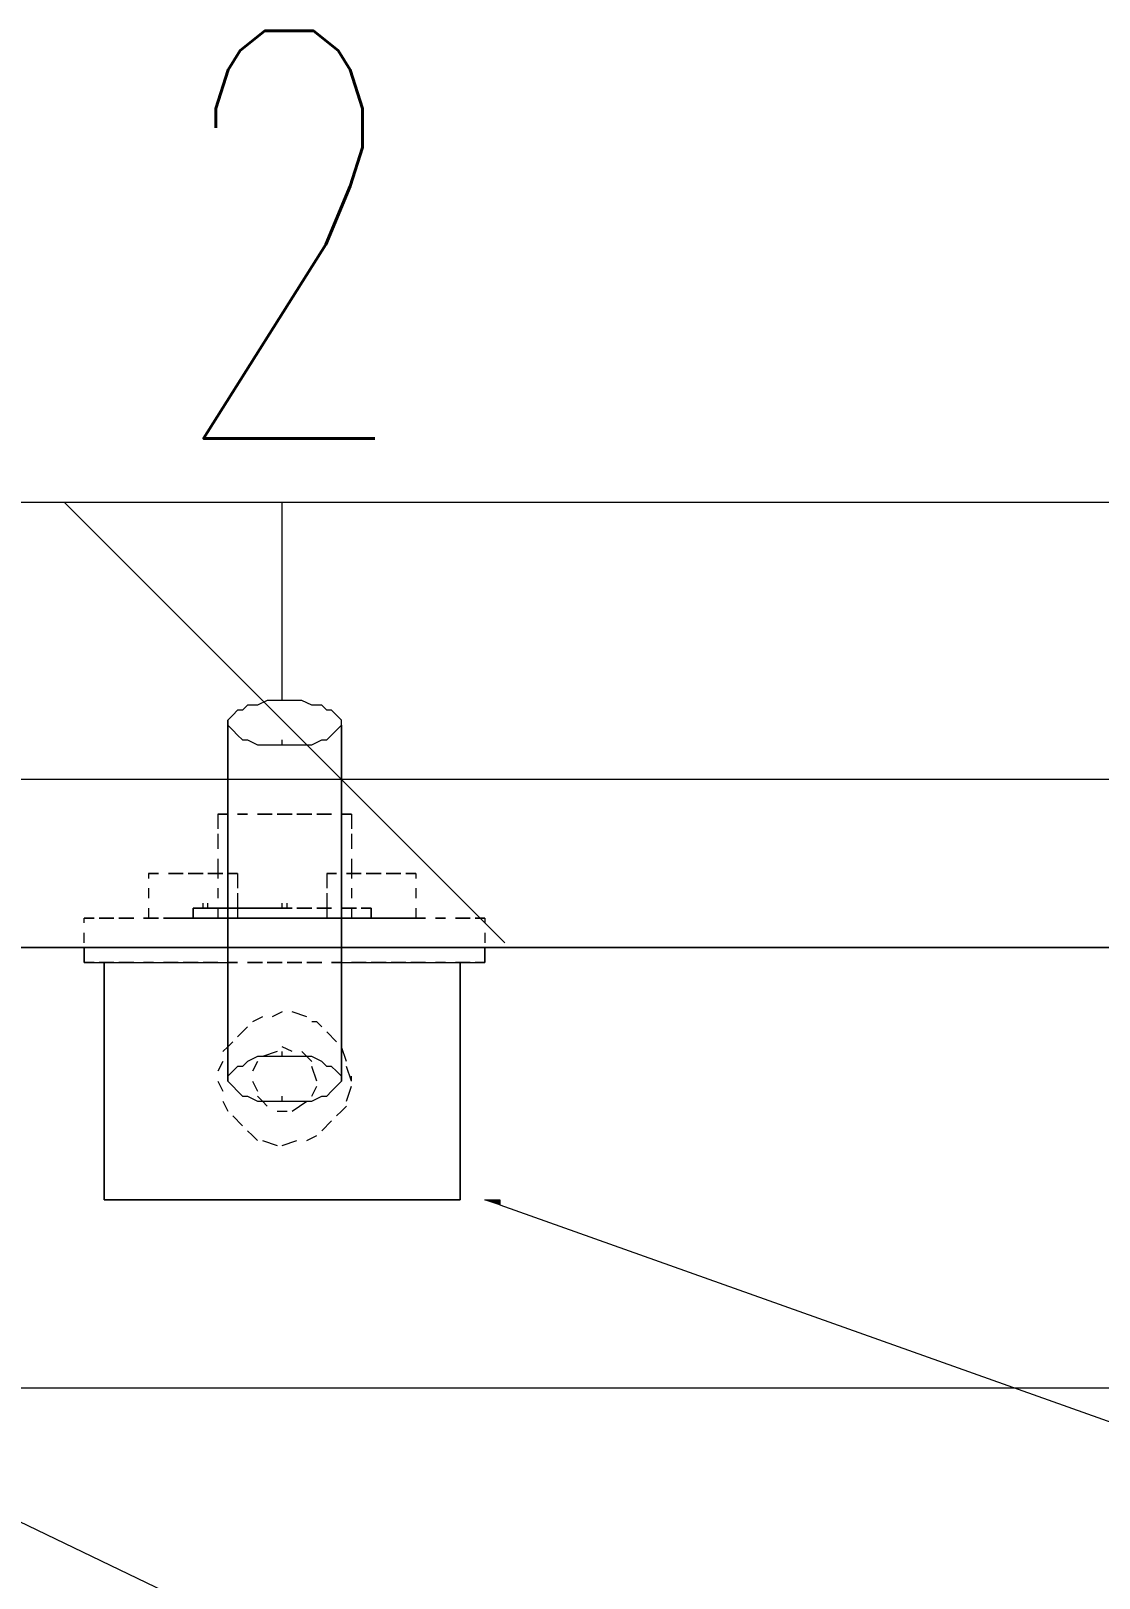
# Model space of a CAD drawing. Header units: inches. Extents: x -1128 to 651, y 96 to 845.
# Drawn here: x 456.3 to 464.45, y 759.79 to 771.6 of the extents above; entities that cross this region are included whole.
import ezdxf
from ezdxf.enums import TextEntityAlignment as Align

# ---------------------------------------------------------------- set-up
doc = ezdxf.new("R2010")
doc.units = ezdxf.units.IN
doc.header["$MEASUREMENT"] = 0
doc.layers.add('Layer 1', color=7, linetype='Continuous')
doc.styles.add('HZTXT', font='txt_qlt.shx', dxfattribs={"width": 0.7, "bigfont": 'hztxt.shx'})

msp = doc.modelspace()

# ---------------------------------------------------------------- hatches: boundary and pattern name
at = {"layer": 'Layer 1'}
msp.add_hatch(color=0, dxfattribs=at).paths.add_polyline_path([(459.88, 762.638), (459.766, 762.676), (459.88, 762.676)])

# ---------------------------------------------------------------- linework, layer by layer
at = {"layer": 'Layer 1', "color": 0, "lineweight": 5}
for points in [[(458.218, 768), (449.759, 768)], [(458.218, 766.49), (458.218, 768), (449.759, 768)], [(459.917, 764.639), (456.557, 768)], [(466.714, 768), (458.218, 768)], [(466.714, 768), (458.218, 768)], [(458.218, 766.49), (458.105, 766.49), (458.029, 766.452), (457.954, 766.452), (457.916, 766.414), (457.878, 766.414), (457.841, 766.377), (457.803, 766.339), (457.803, 766.301)], [(458.218, 766.49), (458.218, 766.527)], [(458.671, 766.301), (458.671, 766.339), (458.634, 766.377), (458.596, 766.414), (458.558, 766.414), (458.52, 766.452), (458.445, 766.452), (458.369, 766.49), (458.218, 766.49)], [(457.803, 766.301), (457.803, 766.339)], [(457.803, 766.301), (457.841, 766.263), (457.878, 766.225), (457.916, 766.188), (457.954, 766.188), (458.029, 766.15), (458.218, 766.15)], [(458.218, 766.15), (458.445, 766.15), (458.52, 766.188), (458.558, 766.188), (458.596, 766.225), (458.634, 766.263), (458.671, 766.301)], [(458.671, 766.301), (458.671, 766.339)], [(458.218, 766.15), (458.218, 766.188)], [(468.112, 765.885), (447.418, 765.885)], [(457.727, 765.621), (457.803, 765.621)], [(457.803, 765.621), (457.727, 765.621)], [(457.727, 765.621), (457.727, 765.508)], [(457.878, 765.621), (457.954, 765.621)], [(457.954, 765.621), (457.878, 765.621)], [(457.878, 765.621), (457.954, 765.621)], [(457.954, 765.621), (457.878, 765.621)], [(458.029, 765.621), (458.143, 765.621)], [(458.143, 765.621), (458.029, 765.621)], [(458.029, 765.621), (458.143, 765.621)], [(458.143, 765.621), (458.029, 765.621)], [(458.18, 765.621), (458.294, 765.621)], [(458.294, 765.621), (458.18, 765.621)], [(458.18, 765.621), (458.294, 765.621)], [(458.294, 765.621), (458.18, 765.621)], [(458.331, 765.621), (458.445, 765.621)], [(458.445, 765.621), (458.331, 765.621)], [(458.331, 765.621), (458.445, 765.621)], [(458.445, 765.621), (458.331, 765.621)], [(458.482, 765.621), (458.596, 765.621)], [(458.596, 765.621), (458.482, 765.621)], [(458.482, 765.621), (458.596, 765.621)], [(458.596, 765.621), (458.482, 765.621)], [(458.747, 765.621), (458.747, 765.508)], [(457.727, 765.47), (457.727, 765.357)], [(458.747, 765.47), (458.747, 765.357)], [(457.727, 765.281), (457.727, 765.13)], [(458.747, 765.281), (458.747, 765.13)], [(457.199, 765.168), (457.274, 765.168)], [(457.274, 765.168), (457.199, 765.168)], [(457.199, 765.168), (457.199, 765.13)], [(457.35, 765.168), (457.463, 765.168)], [(457.463, 765.168), (457.35, 765.168)], [(457.35, 765.168), (457.463, 765.168)], [(457.463, 765.168), (457.35, 765.168)], [(457.501, 765.168), (457.614, 765.168)], [(457.614, 765.168), (457.501, 765.168)], [(457.501, 765.168), (457.614, 765.168)], [(457.614, 765.168), (457.501, 765.168)], [(457.652, 765.168), (457.765, 765.168)], [(457.765, 765.168), (457.652, 765.168)], [(457.652, 765.168), (457.765, 765.168)], [(457.765, 765.168), (457.652, 765.168)], [(457.878, 765.168), (457.878, 765.055)], [(458.558, 765.168), (458.634, 765.168)], [(458.634, 765.168), (458.558, 765.168)], [(458.558, 765.168), (458.558, 765.055)], [(458.709, 765.168), (458.822, 765.168)], [(458.822, 765.168), (458.709, 765.168)], [(458.709, 765.168), (458.822, 765.168)], [(458.822, 765.168), (458.709, 765.168)], [(458.86, 765.168), (458.973, 765.168)], [(458.973, 765.168), (458.86, 765.168)], [(458.86, 765.168), (458.973, 765.168)], [(458.973, 765.168), (458.86, 765.168)], [(459.011, 765.168), (459.124, 765.168)], [(459.124, 765.168), (459.011, 765.168)], [(459.011, 765.168), (459.124, 765.168)], [(459.124, 765.168), (459.011, 765.168)], [(459.238, 765.168), (459.238, 765.13)], [(457.199, 765.055), (457.199, 764.979)], [(457.727, 765.055), (457.727, 764.979)], [(457.878, 765.017), (457.878, 764.828)], [(458.558, 765.017), (458.558, 764.828)], [(458.747, 765.055), (458.747, 764.979)], [(459.238, 765.055), (459.238, 764.979)], [(457.199, 764.904), (457.199, 764.828)], [(457.538, 764.904), (457.652, 764.904)], [(457.538, 764.904), (457.652, 764.904)], [(457.652, 764.904), (457.538, 764.904)], [(457.652, 764.904), (457.538, 764.904)], [(457.652, 764.904), (457.538, 764.904)], [(457.652, 764.904), (457.538, 764.904)], [(457.538, 764.904), (457.652, 764.904)], [(457.538, 764.904), (457.652, 764.904)], [(457.614, 764.904), (457.614, 764.941)], [(457.614, 764.904), (457.765, 764.904)], [(457.765, 764.904), (457.614, 764.904)], [(457.765, 764.904), (457.614, 764.904)], [(457.765, 764.904), (457.614, 764.904)], [(457.652, 764.904), (457.652, 764.941)], [(457.765, 764.904), (457.652, 764.904)], [(457.765, 764.904), (457.652, 764.904)], [(457.652, 764.904), (457.765, 764.904)], [(457.765, 764.904), (457.652, 764.904)], [(457.689, 764.904), (457.803, 764.904)], [(457.689, 764.904), (457.803, 764.904)], [(457.803, 764.904), (457.689, 764.904)], [(457.803, 764.904), (457.689, 764.904)], [(457.803, 764.904), (457.689, 764.904)], [(457.803, 764.904), (457.689, 764.904)], [(457.689, 764.904), (457.803, 764.904)], [(457.689, 764.904), (457.803, 764.904)], [(457.727, 764.904), (457.727, 764.828)], [(457.803, 764.904), (457.916, 764.904)], [(457.916, 764.904), (457.803, 764.904)], [(457.916, 764.904), (457.803, 764.904)], [(457.916, 764.904), (457.803, 764.904)], [(457.916, 764.904), (457.841, 764.904)], [(457.916, 764.904), (457.841, 764.904)], [(457.841, 764.904), (457.916, 764.904)], [(457.916, 764.904), (457.841, 764.904)], [(457.878, 764.904), (457.954, 764.904)], [(457.878, 764.904), (457.954, 764.904)], [(457.954, 764.904), (457.878, 764.904)], [(457.954, 764.904), (457.878, 764.904)], [(457.954, 764.904), (457.878, 764.904)], [(457.954, 764.904), (457.878, 764.904)], [(457.878, 764.904), (457.954, 764.904)], [(457.878, 764.904), (457.954, 764.904)], [(457.954, 764.904), (458.067, 764.904)], [(458.067, 764.904), (457.954, 764.904)], [(458.067, 764.904), (457.954, 764.904)], [(458.067, 764.904), (457.954, 764.904)], [(458.105, 764.904), (457.992, 764.904)], [(458.105, 764.904), (457.992, 764.904)], [(457.992, 764.904), (458.105, 764.904)], [(458.105, 764.904), (457.992, 764.904)], [(458.029, 764.904), (458.143, 764.904)], [(458.029, 764.904), (458.143, 764.904)], [(458.143, 764.904), (458.029, 764.904)], [(458.143, 764.904), (458.029, 764.904)], [(458.143, 764.904), (458.029, 764.904)], [(458.143, 764.904), (458.029, 764.904)], [(458.029, 764.904), (458.143, 764.904)], [(458.029, 764.904), (458.143, 764.904)], [(458.218, 764.904), (458.105, 764.904)], [(458.218, 764.904), (458.105, 764.904)], [(458.256, 764.904), (458.143, 764.904)], [(458.256, 764.904), (458.143, 764.904)], [(458.18, 764.904), (458.294, 764.904)], [(458.18, 764.904), (458.294, 764.904)], [(458.294, 764.904), (458.18, 764.904)], [(458.294, 764.904), (458.18, 764.904)], [(458.294, 764.904), (458.18, 764.904)], [(458.294, 764.904), (458.18, 764.904)], [(458.18, 764.904), (458.294, 764.904)], [(458.18, 764.904), (458.294, 764.904)], [(458.218, 764.904), (458.218, 764.941)], [(458.256, 764.904), (458.256, 764.941)], [(458.331, 764.904), (458.445, 764.904)], [(458.331, 764.904), (458.445, 764.904)], [(458.445, 764.904), (458.331, 764.904)], [(458.445, 764.904), (458.331, 764.904)], [(458.445, 764.904), (458.331, 764.904)], [(458.445, 764.904), (458.331, 764.904)], [(458.331, 764.904), (458.445, 764.904)], [(458.331, 764.904), (458.445, 764.904)], [(458.482, 764.904), (458.596, 764.904)], [(458.482, 764.904), (458.596, 764.904)], [(458.596, 764.904), (458.482, 764.904)], [(458.596, 764.904), (458.482, 764.904)], [(458.596, 764.904), (458.482, 764.904)], [(458.596, 764.904), (458.482, 764.904)], [(458.482, 764.904), (458.596, 764.904)], [(458.482, 764.904), (458.596, 764.904)], [(458.671, 764.904), (458.785, 764.904)], [(458.671, 764.904), (458.785, 764.904)], [(458.785, 764.904), (458.671, 764.904)], [(458.785, 764.904), (458.671, 764.904)], [(458.785, 764.904), (458.671, 764.904)], [(458.785, 764.904), (458.671, 764.904)], [(458.671, 764.904), (458.785, 764.904)], [(458.671, 764.904), (458.785, 764.904)], [(458.747, 764.904), (458.747, 764.828)], [(458.822, 764.904), (458.898, 764.904)], [(458.898, 764.904), (458.822, 764.904)], [(458.898, 764.904), (458.822, 764.904)], [(458.898, 764.904), (458.822, 764.904)], [(458.822, 764.904), (458.898, 764.904)], [(459.238, 764.904), (459.238, 764.828)], [(456.708, 764.791), (456.708, 764.828)], [(456.708, 764.791), (456.708, 764.828)], [(456.783, 764.828), (456.708, 764.828)], [(456.783, 764.828), (456.708, 764.828)], [(456.708, 764.828), (456.783, 764.828)], [(456.708, 764.828), (456.783, 764.828)], [(456.934, 764.828), (456.821, 764.828)], [(456.934, 764.828), (456.821, 764.828)], [(456.821, 764.828), (456.934, 764.828)], [(456.821, 764.828), (456.934, 764.828)], [(457.085, 764.828), (456.972, 764.828)], [(457.085, 764.828), (456.972, 764.828)], [(456.972, 764.828), (457.085, 764.828)], [(456.972, 764.828), (457.085, 764.828)], [(457.236, 764.828), (457.161, 764.828)], [(457.236, 764.828), (457.161, 764.828)], [(457.161, 764.828), (457.236, 764.828)], [(457.161, 764.828), (457.236, 764.828)], [(457.425, 764.828), (457.312, 764.828)], [(457.425, 764.828), (457.312, 764.828)], [(457.312, 764.828), (457.425, 764.828)], [(457.312, 764.828), (457.425, 764.828)], [(457.463, 764.828), (457.35, 764.828)], [(457.35, 764.828), (457.463, 764.828)], [(457.576, 764.828), (457.463, 764.828)], [(457.576, 764.828), (457.463, 764.828)], [(457.463, 764.828), (457.576, 764.828)], [(457.463, 764.828), (457.576, 764.828)], [(457.614, 764.828), (457.501, 764.828)], [(457.501, 764.828), (457.614, 764.828)], [(457.538, 764.828), (457.652, 764.828)], [(457.538, 764.828), (457.652, 764.828)], [(457.652, 764.828), (457.538, 764.828)], [(457.652, 764.828), (457.538, 764.828)], [(457.652, 764.828), (457.538, 764.828)], [(457.652, 764.828), (457.538, 764.828)], [(457.538, 764.828), (457.652, 764.828)], [(457.538, 764.828), (457.652, 764.828)], [(457.727, 764.828), (457.614, 764.828)], [(457.727, 764.828), (457.614, 764.828)], [(457.614, 764.828), (457.727, 764.828)], [(457.614, 764.828), (457.727, 764.828)], [(457.765, 764.828), (457.652, 764.828)], [(457.652, 764.828), (457.765, 764.828)], [(457.689, 764.828), (457.803, 764.828)], [(457.689, 764.828), (457.803, 764.828)], [(457.803, 764.828), (457.689, 764.828)], [(457.803, 764.828), (457.689, 764.828)], [(457.803, 764.828), (457.689, 764.828)], [(457.803, 764.828), (457.689, 764.828)], [(457.689, 764.828), (457.803, 764.828)], [(457.689, 764.828), (457.803, 764.828)], [(457.878, 764.828), (457.803, 764.828)], [(457.878, 764.828), (457.803, 764.828)], [(457.803, 764.828), (457.878, 764.828)], [(457.803, 764.828), (457.878, 764.828)], [(457.878, 764.828), (457.803, 764.828)], [(457.803, 764.828), (457.878, 764.828)], [(457.878, 764.828), (457.954, 764.828)], [(457.878, 764.828), (457.954, 764.828)], [(457.954, 764.828), (457.878, 764.828)], [(457.954, 764.828), (457.878, 764.828)], [(457.954, 764.828), (457.878, 764.828)], [(457.954, 764.828), (457.878, 764.828)], [(457.878, 764.828), (457.954, 764.828)], [(457.878, 764.828), (457.954, 764.828)], [(457.954, 764.828), (457.878, 764.828)], [(457.878, 764.828), (457.954, 764.828)], [(458.067, 764.828), (457.954, 764.828)], [(458.067, 764.828), (457.954, 764.828)], [(457.954, 764.828), (458.067, 764.828)], [(457.954, 764.828), (458.067, 764.828)], [(458.029, 764.828), (458.143, 764.828)], [(458.029, 764.828), (458.143, 764.828)], [(458.143, 764.828), (458.029, 764.828)], [(458.143, 764.828), (458.029, 764.828)], [(458.143, 764.828), (458.029, 764.828)], [(458.143, 764.828), (458.029, 764.828)], [(458.029, 764.828), (458.143, 764.828)], [(458.029, 764.828), (458.143, 764.828)], [(458.143, 764.828), (458.029, 764.828)], [(458.029, 764.828), (458.143, 764.828)], [(458.218, 764.828), (458.105, 764.828)], [(458.218, 764.828), (458.105, 764.828)], [(458.105, 764.828), (458.218, 764.828)], [(458.105, 764.828), (458.218, 764.828)], [(458.18, 764.828), (458.294, 764.828)], [(458.18, 764.828), (458.294, 764.828)], [(458.294, 764.828), (458.18, 764.828)], [(458.294, 764.828), (458.18, 764.828)], [(458.294, 764.828), (458.18, 764.828)], [(458.294, 764.828), (458.18, 764.828)], [(458.18, 764.828), (458.294, 764.828)], [(458.18, 764.828), (458.294, 764.828)], [(458.294, 764.828), (458.18, 764.828)], [(458.18, 764.828), (458.294, 764.828)], [(458.369, 764.828), (458.256, 764.828)], [(458.369, 764.828), (458.256, 764.828)], [(458.256, 764.828), (458.369, 764.828)], [(458.256, 764.828), (458.369, 764.828)], [(458.331, 764.828), (458.445, 764.828)], [(458.331, 764.828), (458.445, 764.828)], [(458.445, 764.828), (458.331, 764.828)], [(458.445, 764.828), (458.331, 764.828)], [(458.445, 764.828), (458.331, 764.828)], [(458.445, 764.828), (458.331, 764.828)], [(458.331, 764.828), (458.445, 764.828)], [(458.331, 764.828), (458.445, 764.828)], [(458.445, 764.828), (458.331, 764.828)], [(458.331, 764.828), (458.445, 764.828)], [(458.52, 764.828), (458.407, 764.828)], [(458.52, 764.828), (458.407, 764.828)], [(458.407, 764.828), (458.52, 764.828)], [(458.407, 764.828), (458.52, 764.828)], [(458.482, 764.828), (458.596, 764.828)], [(458.482, 764.828), (458.596, 764.828)], [(458.596, 764.828), (458.482, 764.828)], [(458.596, 764.828), (458.482, 764.828)], [(458.596, 764.828), (458.482, 764.828)], [(458.596, 764.828), (458.482, 764.828)], [(458.482, 764.828), (458.596, 764.828)], [(458.482, 764.828), (458.596, 764.828)], [(458.596, 764.828), (458.482, 764.828)], [(458.482, 764.828), (458.596, 764.828)], [(458.671, 764.828), (458.596, 764.828)], [(458.671, 764.828), (458.596, 764.828)], [(458.596, 764.828), (458.671, 764.828)], [(458.596, 764.828), (458.671, 764.828)], [(458.671, 764.828), (458.785, 764.828)], [(458.671, 764.828), (458.785, 764.828)], [(458.785, 764.828), (458.671, 764.828)], [(458.785, 764.828), (458.671, 764.828)], [(458.785, 764.828), (458.671, 764.828)], [(458.785, 764.828), (458.671, 764.828)], [(458.671, 764.828), (458.785, 764.828)], [(458.671, 764.828), (458.785, 764.828)], [(458.747, 764.828), (458.671, 764.828)], [(458.671, 764.828), (458.747, 764.828)], [(458.822, 764.828), (458.709, 764.828)], [(458.709, 764.828), (458.822, 764.828)], [(458.86, 764.828), (458.747, 764.828)], [(458.86, 764.828), (458.747, 764.828)], [(458.747, 764.828), (458.86, 764.828)], [(458.747, 764.828), (458.86, 764.828)], [(458.822, 764.828), (458.898, 764.828)], [(458.822, 764.828), (458.898, 764.828)], [(458.898, 764.828), (458.822, 764.828)], [(458.898, 764.828), (458.822, 764.828)], [(458.898, 764.828), (458.822, 764.828)], [(458.898, 764.828), (458.822, 764.828)], [(458.822, 764.828), (458.898, 764.828)], [(458.822, 764.828), (458.898, 764.828)], [(458.973, 764.828), (458.86, 764.828)], [(458.86, 764.828), (458.973, 764.828)], [(459.011, 764.828), (458.898, 764.828)], [(459.011, 764.828), (458.898, 764.828)], [(458.898, 764.828), (459.011, 764.828)], [(458.898, 764.828), (459.011, 764.828)], [(459.124, 764.828), (459.011, 764.828)], [(459.011, 764.828), (459.124, 764.828)], [(459.162, 764.828), (459.049, 764.828)], [(459.162, 764.828), (459.049, 764.828)], [(459.049, 764.828), (459.162, 764.828)], [(459.049, 764.828), (459.162, 764.828)], [(459.238, 764.828), (459.162, 764.828)], [(459.162, 764.828), (459.238, 764.828)], [(459.313, 764.828), (459.2, 764.828)], [(459.313, 764.828), (459.2, 764.828)], [(459.2, 764.828), (459.313, 764.828)], [(459.2, 764.828), (459.313, 764.828)], [(459.464, 764.828), (459.389, 764.828)], [(459.464, 764.828), (459.389, 764.828)], [(459.389, 764.828), (459.464, 764.828)], [(459.389, 764.828), (459.464, 764.828)], [(459.653, 764.828), (459.54, 764.828)], [(459.653, 764.828), (459.54, 764.828)], [(459.54, 764.828), (459.653, 764.828)], [(459.54, 764.828), (459.653, 764.828)], [(459.766, 764.828), (459.691, 764.828)], [(459.766, 764.828), (459.691, 764.828)], [(459.691, 764.828), (459.766, 764.828)], [(459.691, 764.828), (459.766, 764.828)], [(459.766, 764.828), (459.766, 764.791)], [(459.766, 764.828), (459.766, 764.791)], [(458.218, 764.602), (442.66, 764.602)], [(449.759, 764.602), (466.714, 764.602)], [(456.708, 764.639), (456.708, 764.715)], [(456.708, 764.639), (456.708, 764.715)], [(466.714, 764.602), (458.218, 764.602)], [(459.766, 764.715), (459.766, 764.639)], [(459.766, 764.715), (459.766, 764.639)], [(456.708, 764.488), (456.708, 764.564)], [(456.708, 764.488), (456.708, 764.564)], [(456.708, 764.488), (457.878, 764.488)], [(456.708, 764.488), (457.878, 764.488)], [(456.783, 764.488), (456.708, 764.488)], [(456.783, 764.488), (456.708, 764.488)], [(456.934, 764.488), (456.821, 764.488)], [(456.934, 764.488), (456.821, 764.488)], [(456.934, 764.488), (456.859, 764.488)], [(456.934, 764.488), (456.859, 764.488)], [(456.859, 764.488), (456.934, 764.488)], [(456.859, 764.488), (456.934, 764.488)], [(456.859, 764.413), (456.859, 764.488)], [(456.859, 764.413), (456.859, 764.488)], [(457.085, 764.488), (456.972, 764.488)], [(457.085, 764.488), (456.972, 764.488)], [(456.972, 764.488), (457.085, 764.488)], [(456.972, 764.488), (457.085, 764.488)], [(457.085, 764.488), (456.972, 764.488)], [(457.085, 764.488), (456.972, 764.488)], [(457.236, 764.488), (457.161, 764.488)], [(457.236, 764.488), (457.161, 764.488)], [(457.161, 764.488), (457.236, 764.488)], [(457.161, 764.488), (457.236, 764.488)], [(457.236, 764.488), (457.161, 764.488)], [(457.236, 764.488), (457.161, 764.488)], [(457.425, 764.488), (457.312, 764.488)], [(457.425, 764.488), (457.312, 764.488)], [(457.312, 764.488), (457.425, 764.488)], [(457.312, 764.488), (457.425, 764.488)], [(457.425, 764.488), (457.312, 764.488)], [(457.425, 764.488), (457.312, 764.488)], [(457.576, 764.488), (457.463, 764.488)], [(457.576, 764.488), (457.463, 764.488)], [(457.463, 764.488), (457.576, 764.488)], [(457.463, 764.488), (457.576, 764.488)], [(457.576, 764.488), (457.463, 764.488)], [(457.576, 764.488), (457.463, 764.488)], [(457.727, 764.488), (457.614, 764.488)], [(457.727, 764.488), (457.614, 764.488)], [(457.614, 764.488), (457.727, 764.488)], [(457.614, 764.488), (457.727, 764.488)], [(457.727, 764.488), (457.614, 764.488)], [(457.727, 764.488), (457.614, 764.488)], [(457.878, 764.488), (457.803, 764.488)], [(457.878, 764.488), (457.803, 764.488)], [(457.803, 764.488), (457.878, 764.488)], [(457.803, 764.488), (457.878, 764.488)], [(457.878, 764.488), (457.803, 764.488)], [(457.878, 764.488), (457.803, 764.488)], [(458.067, 764.488), (457.954, 764.488)], [(458.067, 764.488), (457.954, 764.488)], [(457.954, 764.488), (458.067, 764.488)], [(457.954, 764.488), (458.067, 764.488)], [(457.954, 764.488), (458.067, 764.488)], [(457.954, 764.488), (458.067, 764.488)], [(458.067, 764.488), (457.954, 764.488)], [(458.067, 764.488), (457.954, 764.488)], [(458.218, 764.488), (458.105, 764.488)], [(458.218, 764.488), (458.105, 764.488)], [(458.105, 764.488), (458.218, 764.488)], [(458.105, 764.488), (458.218, 764.488)], [(458.105, 764.488), (458.218, 764.488)], [(458.105, 764.488), (458.218, 764.488)], [(458.218, 764.488), (458.105, 764.488)], [(458.218, 764.488), (458.105, 764.488)], [(458.369, 764.488), (458.256, 764.488)], [(458.369, 764.488), (458.256, 764.488)], [(458.256, 764.488), (458.369, 764.488)], [(458.256, 764.488), (458.369, 764.488)], [(458.256, 764.488), (458.369, 764.488)], [(458.256, 764.488), (458.369, 764.488)], [(458.369, 764.488), (458.256, 764.488)], [(458.369, 764.488), (458.256, 764.488)], [(458.52, 764.488), (458.407, 764.488)], [(458.52, 764.488), (458.407, 764.488)], [(458.407, 764.488), (458.52, 764.488)], [(458.407, 764.488), (458.52, 764.488)], [(458.407, 764.488), (458.52, 764.488)], [(458.407, 764.488), (458.52, 764.488)], [(458.52, 764.488), (458.407, 764.488)], [(458.52, 764.488), (458.407, 764.488)], [(458.671, 764.488), (458.596, 764.488)], [(458.671, 764.488), (458.596, 764.488)], [(458.596, 764.488), (459.766, 764.488)], [(458.596, 764.488), (459.766, 764.488)], [(458.596, 764.488), (458.671, 764.488)], [(458.596, 764.488), (458.671, 764.488)], [(458.671, 764.488), (458.596, 764.488)], [(458.671, 764.488), (458.596, 764.488)], [(458.86, 764.488), (458.747, 764.488)], [(458.86, 764.488), (458.747, 764.488)], [(458.747, 764.488), (458.86, 764.488)], [(458.747, 764.488), (458.86, 764.488)], [(458.86, 764.488), (458.747, 764.488)], [(458.86, 764.488), (458.747, 764.488)], [(459.011, 764.488), (458.898, 764.488)], [(459.011, 764.488), (458.898, 764.488)], [(458.898, 764.488), (459.011, 764.488)], [(458.898, 764.488), (459.011, 764.488)], [(459.011, 764.488), (458.898, 764.488)], [(459.011, 764.488), (458.898, 764.488)], [(459.162, 764.488), (459.049, 764.488)], [(459.162, 764.488), (459.049, 764.488)], [(459.049, 764.488), (459.162, 764.488)], [(459.049, 764.488), (459.162, 764.488)], [(459.162, 764.488), (459.049, 764.488)], [(459.162, 764.488), (459.049, 764.488)], [(459.313, 764.488), (459.2, 764.488)], [(459.313, 764.488), (459.2, 764.488)], [(459.2, 764.488), (459.313, 764.488)], [(459.2, 764.488), (459.313, 764.488)], [(459.313, 764.488), (459.2, 764.488)], [(459.313, 764.488), (459.2, 764.488)], [(459.464, 764.488), (459.389, 764.488)], [(459.464, 764.488), (459.389, 764.488)], [(459.389, 764.488), (459.464, 764.488)], [(459.389, 764.488), (459.464, 764.488)], [(459.464, 764.488), (459.389, 764.488)], [(459.464, 764.488), (459.389, 764.488)], [(459.578, 764.488), (459.54, 764.488)], [(459.578, 764.488), (459.54, 764.488)], [(459.54, 764.488), (459.578, 764.488)], [(459.54, 764.488), (459.578, 764.488)], [(459.653, 764.488), (459.54, 764.488)], [(459.653, 764.488), (459.54, 764.488)], [(459.578, 764.488), (459.578, 764.413)], [(459.578, 764.488), (459.578, 764.413)], [(459.766, 764.488), (459.691, 764.488)], [(459.766, 764.488), (459.691, 764.488)], [(459.766, 764.564), (459.766, 764.488)], [(459.766, 764.564), (459.766, 764.488)], [(456.859, 764.262), (456.859, 764.375)], [(456.859, 764.262), (456.859, 764.375)], [(459.578, 764.375), (459.578, 764.262)], [(459.578, 764.375), (459.578, 764.262)], [(456.859, 764.111), (456.859, 764.224)], [(456.859, 764.111), (456.859, 764.224)], [(459.578, 764.224), (459.578, 764.111)], [(459.578, 764.224), (459.578, 764.111)], [(456.859, 763.96), (456.859, 764.035)], [(456.859, 763.96), (456.859, 764.035)], [(458.067, 764.073), (457.992, 764.035)], [(458.067, 764.073), (457.992, 764.035)], [(458.067, 764.073), (457.992, 764.035)], [(458.218, 764.111), (458.143, 764.073)], [(458.218, 764.111), (458.143, 764.073)], [(458.218, 764.111), (458.143, 764.073)], [(458.407, 764.073), (458.294, 764.111)], [(458.407, 764.073), (458.294, 764.111)], [(458.407, 764.073), (458.294, 764.111)], [(458.52, 763.997), (458.482, 764.035), (458.445, 764.035)], [(458.52, 763.997), (458.482, 764.035), (458.445, 764.035)], [(458.52, 763.997), (458.482, 764.035), (458.445, 764.035)], [(459.578, 764.035), (459.578, 763.96)], [(459.578, 764.035), (459.578, 763.96)], [(457.954, 763.997), (457.878, 763.922)], [(457.954, 763.997), (457.878, 763.922)], [(457.954, 763.997), (457.878, 763.922)], [(458.634, 763.884), (458.558, 763.96)], [(458.634, 763.884), (458.558, 763.96)], [(458.634, 763.884), (458.558, 763.96)], [(456.859, 763.771), (456.859, 763.884)], [(456.859, 763.771), (456.859, 763.884)], [(457.841, 763.884), (457.803, 763.846), (457.765, 763.809)], [(457.841, 763.884), (457.803, 763.846), (457.765, 763.809)], [(457.841, 763.884), (457.803, 763.846), (457.765, 763.809)], [(458.18, 763.809), (458.067, 763.771)], [(458.18, 763.809), (458.067, 763.771)], [(458.18, 763.809), (458.067, 763.771)], [(458.18, 763.809), (458.067, 763.771)], [(458.294, 763.809), (458.218, 763.846)], [(458.294, 763.809), (458.218, 763.846)], [(458.294, 763.809), (458.218, 763.846)], [(458.294, 763.809), (458.218, 763.846)], [(458.218, 763.771), (458.218, 763.809)], [(458.445, 763.733), (458.407, 763.771), (458.369, 763.809)], [(458.445, 763.733), (458.407, 763.771), (458.369, 763.809)], [(458.445, 763.733), (458.407, 763.771), (458.369, 763.809)], [(458.445, 763.733), (458.407, 763.771), (458.369, 763.809)], [(458.709, 763.733), (458.671, 763.846)], [(458.709, 763.733), (458.671, 763.846)], [(458.709, 763.733), (458.671, 763.846)], [(459.578, 763.884), (459.578, 763.771)], [(459.578, 763.884), (459.578, 763.771)], [(456.859, 763.62), (456.859, 763.733)], [(456.859, 763.62), (456.859, 763.733)], [(457.765, 763.733), (457.727, 763.658)], [(457.765, 763.733), (457.727, 763.658)], [(457.765, 763.733), (457.727, 763.658)], [(457.803, 763.582), (457.841, 763.544), (457.878, 763.507), (457.916, 763.469), (457.954, 763.469), (458.029, 763.431), (458.445, 763.431), (458.52, 763.469), (458.558, 763.469), (458.596, 763.507), (458.634, 763.544), (458.671, 763.582), (458.671, 763.62), (458.634, 763.658), (458.596, 763.695), (458.558, 763.695), (458.52, 763.733), (458.445, 763.771), (458.218, 763.771), (458.143, 763.771), (458.029, 763.771), (457.954, 763.733), (457.916, 763.695), (457.878, 763.695), (457.841, 763.658), (457.803, 763.62), (457.803, 763.582)], [(458.029, 763.733), (457.992, 763.658)], [(458.029, 763.733), (457.992, 763.658)], [(458.029, 763.733), (457.992, 763.658)], [(458.029, 763.733), (457.992, 763.658)], [(458.482, 763.582), (458.445, 763.695)], [(458.482, 763.582), (458.445, 763.695)], [(458.482, 763.582), (458.445, 763.695)], [(458.482, 763.582), (458.445, 763.695)], [(458.747, 763.582), (458.709, 763.695)], [(458.747, 763.582), (458.709, 763.695)], [(458.747, 763.582), (458.709, 763.695)], [(459.578, 763.733), (459.578, 763.62)], [(459.578, 763.733), (459.578, 763.62)], [(456.859, 763.469), (456.859, 763.582)], [(456.859, 763.469), (456.859, 763.582)], [(457.727, 763.582), (457.765, 763.507)], [(457.727, 763.582), (457.765, 763.507)], [(457.727, 763.582), (457.765, 763.507)], [(457.803, 763.582), (457.803, 763.62)], [(457.992, 763.582), (458.029, 763.507)], [(457.992, 763.582), (458.029, 763.507)], [(457.992, 763.582), (458.029, 763.507)], [(457.992, 763.582), (458.029, 763.507)], [(458.445, 763.469), (458.482, 763.544)], [(458.445, 763.469), (458.482, 763.544)], [(458.445, 763.469), (458.482, 763.544)], [(458.445, 763.469), (458.482, 763.544)], [(458.709, 763.431), (458.747, 763.544)], [(458.709, 763.431), (458.747, 763.544)], [(458.709, 763.431), (458.747, 763.544)], [(458.747, 763.582), (458.747, 763.62)], [(459.578, 763.582), (459.578, 763.469)], [(459.578, 763.582), (459.578, 763.469)], [(456.859, 763.318), (456.859, 763.431)], [(456.859, 763.318), (456.859, 763.431)], [(457.765, 763.431), (457.803, 763.355)], [(457.765, 763.431), (457.803, 763.355)], [(457.765, 763.431), (457.803, 763.355)], [(458.029, 763.469), (458.067, 763.431), (458.105, 763.393)], [(458.029, 763.469), (458.067, 763.431), (458.105, 763.393)], [(458.029, 763.469), (458.067, 763.431), (458.105, 763.393)], [(458.029, 763.469), (458.067, 763.431), (458.105, 763.393)], [(458.218, 763.431), (458.218, 763.469)], [(458.294, 763.355), (458.407, 763.431)], [(458.294, 763.355), (458.407, 763.431)], [(458.294, 763.355), (458.407, 763.431)], [(458.294, 763.355), (458.407, 763.431)], [(459.578, 763.431), (459.578, 763.318)], [(459.578, 763.431), (459.578, 763.318)], [(457.841, 763.318), (457.916, 763.242)], [(457.841, 763.318), (457.916, 763.242)], [(457.841, 763.318), (457.916, 763.242)], [(458.18, 763.355), (458.256, 763.355)], [(458.18, 763.355), (458.256, 763.355)], [(458.18, 763.355), (458.256, 763.355)], [(458.18, 763.355), (458.256, 763.355)], [(458.634, 763.318), (458.671, 763.355), (458.709, 763.393)], [(458.634, 763.318), (458.671, 763.355), (458.709, 763.393)], [(458.634, 763.318), (458.671, 763.355), (458.709, 763.393)], [(456.859, 763.129), (456.859, 763.242)], [(456.859, 763.129), (456.859, 763.242)], [(457.954, 763.205), (457.992, 763.167), (458.029, 763.129)], [(457.954, 763.205), (457.992, 763.167), (458.029, 763.129)], [(457.954, 763.205), (457.992, 763.167), (458.029, 763.129)], [(458.52, 763.205), (458.596, 763.28)], [(458.52, 763.205), (458.596, 763.28)], [(458.52, 763.205), (458.596, 763.28)], [(459.578, 763.242), (459.578, 763.129)], [(459.578, 763.242), (459.578, 763.129)], [(456.859, 762.978), (456.859, 763.091)], [(456.859, 762.978), (456.859, 763.091)], [(458.067, 763.129), (458.18, 763.091)], [(458.067, 763.129), (458.18, 763.091)], [(458.067, 763.129), (458.18, 763.091)], [(458.218, 763.091), (458.331, 763.129)], [(458.218, 763.091), (458.331, 763.129)], [(458.218, 763.091), (458.331, 763.129)], [(458.407, 763.129), (458.482, 763.167)], [(458.407, 763.129), (458.482, 763.167)], [(458.407, 763.129), (458.482, 763.167)], [(459.578, 763.091), (459.578, 762.978)], [(459.578, 763.091), (459.578, 762.978)], [(456.859, 762.827), (456.859, 762.94)], [(456.859, 762.827), (456.859, 762.94)], [(459.578, 762.94), (459.578, 762.827)], [(459.578, 762.94), (459.578, 762.827)], [(456.859, 762.676), (456.859, 762.789)], [(456.859, 762.676), (456.859, 762.789)], [(459.578, 762.789), (459.578, 762.676)], [(459.578, 762.789), (459.578, 762.676)], [(451.194, 762.638), (497.83, 740.17), (513.539, 740.17)], [(456.934, 762.676), (456.859, 762.676)], [(456.934, 762.676), (456.859, 762.676)], [(457.085, 762.676), (456.972, 762.676)], [(457.085, 762.676), (456.972, 762.676)], [(457.236, 762.676), (457.161, 762.676)], [(457.236, 762.676), (457.161, 762.676)], [(457.425, 762.676), (457.312, 762.676)], [(457.425, 762.676), (457.312, 762.676)], [(457.576, 762.676), (457.463, 762.676)], [(457.576, 762.676), (457.463, 762.676)], [(457.727, 762.676), (457.614, 762.676)], [(457.727, 762.676), (457.614, 762.676)], [(457.878, 762.676), (457.803, 762.676)], [(457.878, 762.676), (457.803, 762.676)], [(458.067, 762.676), (457.954, 762.676)], [(458.067, 762.676), (457.954, 762.676)], [(458.218, 762.676), (458.105, 762.676)], [(458.218, 762.676), (458.105, 762.676)], [(458.369, 762.676), (458.256, 762.676)], [(458.369, 762.676), (458.256, 762.676)], [(458.52, 762.676), (458.407, 762.676)], [(458.52, 762.676), (458.407, 762.676)], [(458.671, 762.676), (458.596, 762.676)], [(458.671, 762.676), (458.596, 762.676)], [(458.86, 762.676), (458.747, 762.676)], [(458.86, 762.676), (458.747, 762.676)], [(459.011, 762.676), (458.898, 762.676)], [(459.011, 762.676), (458.898, 762.676)], [(459.162, 762.676), (459.049, 762.676)], [(459.162, 762.676), (459.049, 762.676)], [(459.313, 762.676), (459.2, 762.676)], [(459.313, 762.676), (459.2, 762.676)], [(459.464, 762.676), (459.389, 762.676)], [(459.464, 762.676), (459.389, 762.676)], [(459.578, 762.676), (459.54, 762.676)], [(459.578, 762.676), (459.54, 762.676)], [(459.88, 762.638), (497.566, 749.233), (513.539, 749.233)], [(444.662, 761.241), (488.805, 761.241)], [(444.662, 761.241), (481.97, 761.241)]]:
    msp.add_lwpolyline(points, dxfattribs=at)
at = {"layer": 'Layer 1', "color": 0, "lineweight": 0}
msp.add_lwpolyline([(459.88, 762.638), (459.766, 762.676), (459.88, 762.676), (459.88, 762.638)], dxfattribs=at)
at = {"layer": 'Layer 1', "color": 0, "lineweight": 5}
for points, knots in [([(457.803, 766.301), (457.803, 766.301), (457.803, 763.582), (457.803, 763.582), (457.803, 763.582), (457.803, 766.301), (457.803, 766.301)], [0, 0, 0, 0, 1, 1, 1, 2, 2, 2, 2]), ([(458.671, 766.301), (458.671, 766.301), (458.671, 763.582), (458.671, 763.582), (458.671, 763.582), (458.671, 766.301), (458.671, 766.301)], [0, 0, 0, 0, 1, 1, 1, 2, 2, 2, 2]), ([(457.803, 765.621), (457.803, 765.621), (457.727, 765.621), (457.727, 765.621), (457.727, 765.621), (457.803, 765.621), (457.803, 765.621)], [0, 0, 0, 0, 1, 1, 1, 2, 2, 2, 2]), ([(458.671, 765.621), (458.671, 765.621), (458.747, 765.621), (458.747, 765.621), (458.747, 765.621), (458.671, 765.621), (458.671, 765.621)], [0, 0, 0, 0, 1, 1, 1, 2, 2, 2, 2]), ([(458.671, 765.621), (458.671, 765.621), (458.747, 765.621), (458.747, 765.621), (458.747, 765.621), (458.671, 765.621), (458.671, 765.621)], [0, 0, 0, 0, 1, 1, 1, 2, 2, 2, 2]), ([(457.274, 765.168), (457.274, 765.168), (457.199, 765.168), (457.199, 765.168), (457.199, 765.168), (457.274, 765.168), (457.274, 765.168)], [0, 0, 0, 0, 1, 1, 1, 2, 2, 2, 2]), ([(457.803, 765.168), (457.803, 765.168), (457.878, 765.168), (457.878, 765.168), (457.878, 765.168), (457.803, 765.168), (457.803, 765.168)], [0, 0, 0, 0, 1, 1, 1, 2, 2, 2, 2]), ([(457.803, 765.168), (457.803, 765.168), (457.878, 765.168), (457.878, 765.168), (457.878, 765.168), (457.803, 765.168), (457.803, 765.168)], [0, 0, 0, 0, 1, 1, 1, 2, 2, 2, 2]), ([(458.634, 765.168), (458.634, 765.168), (458.558, 765.168), (458.558, 765.168), (458.558, 765.168), (458.634, 765.168), (458.634, 765.168)], [0, 0, 0, 0, 1, 1, 1, 2, 2, 2, 2]), ([(459.162, 765.168), (459.162, 765.168), (459.238, 765.168), (459.238, 765.168), (459.238, 765.168), (459.162, 765.168), (459.162, 765.168)], [0, 0, 0, 0, 1, 1, 1, 2, 2, 2, 2]), ([(459.162, 765.168), (459.162, 765.168), (459.238, 765.168), (459.238, 765.168), (459.238, 765.168), (459.162, 765.168), (459.162, 765.168)], [0, 0, 0, 0, 1, 1, 1, 2, 2, 2, 2]), ([(457.538, 764.904), (457.538, 764.904), (457.538, 764.828), (457.538, 764.828), (457.538, 764.828), (457.538, 764.904), (457.538, 764.904), (457.538, 764.904), (457.538, 764.828), (457.538, 764.828), (457.538, 764.828), (457.538, 764.904), (457.538, 764.904)], [0, 0, 0, 0, 1, 1, 1, 2, 2, 2, 3, 3, 3, 4, 4, 4, 4]), ([(457.538, 764.904), (457.538, 764.904), (457.538, 764.828), (457.538, 764.828), (457.538, 764.828), (457.538, 764.904), (457.538, 764.904)], [0, 0, 0, 0, 1, 1, 1, 2, 2, 2, 2]), ([(457.538, 764.828), (457.538, 764.828), (457.538, 764.904), (457.538, 764.904), (457.538, 764.904), (457.538, 764.828), (457.538, 764.828)], [0, 0, 0, 0, 1, 1, 1, 2, 2, 2, 2]), ([(457.652, 764.904), (457.652, 764.904), (457.614, 764.904), (457.614, 764.904), (457.614, 764.904), (457.652, 764.904), (457.652, 764.904)], [0, 0, 0, 0, 1, 1, 1, 2, 2, 2, 2]), ([(457.614, 764.904), (457.614, 764.904), (457.652, 764.904), (457.652, 764.904), (457.652, 764.904), (457.614, 764.904), (457.614, 764.904)], [0, 0, 0, 0, 1, 1, 1, 2, 2, 2, 2]), ([(458.105, 764.904), (458.105, 764.904), (458.218, 764.904), (458.218, 764.904), (458.218, 764.904), (458.105, 764.904), (458.105, 764.904)], [0, 0, 0, 0, 1, 1, 1, 2, 2, 2, 2]), ([(458.143, 764.904), (458.143, 764.904), (458.256, 764.904), (458.256, 764.904), (458.256, 764.904), (458.143, 764.904), (458.143, 764.904)], [0, 0, 0, 0, 1, 1, 1, 2, 2, 2, 2]), ([(458.256, 764.904), (458.256, 764.904), (458.218, 764.904), (458.218, 764.904), (458.218, 764.904), (458.256, 764.904), (458.256, 764.904)], [0, 0, 0, 0, 1, 1, 1, 2, 2, 2, 2]), ([(458.218, 764.904), (458.218, 764.904), (458.256, 764.904), (458.256, 764.904), (458.256, 764.904), (458.218, 764.904), (458.218, 764.904)], [0, 0, 0, 0, 1, 1, 1, 2, 2, 2, 2]), ([(458.822, 764.904), (458.822, 764.904), (458.898, 764.904), (458.898, 764.904), (458.898, 764.904), (458.822, 764.904), (458.822, 764.904)], [0, 0, 0, 0, 1, 1, 1, 2, 2, 2, 2]), ([(458.822, 764.904), (458.822, 764.904), (458.898, 764.904), (458.898, 764.904), (458.898, 764.904), (458.898, 764.828), (458.898, 764.828), (458.898, 764.828), (458.898, 764.904), (458.898, 764.904)], [0, 0, 0, 0, 1, 1, 1, 2, 2, 2, 3, 3, 3, 3]), ([(458.898, 764.828), (458.898, 764.828), (458.898, 764.904), (458.898, 764.904), (458.898, 764.904), (458.898, 764.828), (458.898, 764.828)], [0, 0, 0, 0, 1, 1, 1, 2, 2, 2, 2]), ([(458.898, 764.904), (458.898, 764.904), (458.898, 764.828), (458.898, 764.828), (458.898, 764.828), (458.898, 764.904), (458.898, 764.904)], [0, 0, 0, 0, 1, 1, 1, 2, 2, 2, 2]), ([(458.898, 764.904), (458.898, 764.904), (458.898, 764.828), (458.898, 764.828), (458.898, 764.828), (458.898, 764.904), (458.898, 764.904)], [0, 0, 0, 0, 1, 1, 1, 2, 2, 2, 2]), ([(457.274, 764.828), (457.274, 764.828), (457.199, 764.828), (457.199, 764.828), (457.199, 764.828), (457.274, 764.828), (457.274, 764.828)], [0, 0, 0, 0, 1, 1, 1, 2, 2, 2, 2]), ([(457.803, 764.828), (457.803, 764.828), (457.727, 764.828), (457.727, 764.828), (457.727, 764.828), (457.803, 764.828), (457.803, 764.828)], [0, 0, 0, 0, 1, 1, 1, 2, 2, 2, 2]), ([(458.634, 764.828), (458.634, 764.828), (458.558, 764.828), (458.558, 764.828), (458.558, 764.828), (458.634, 764.828), (458.634, 764.828)], [0, 0, 0, 0, 1, 1, 1, 2, 2, 2, 2]), ([(456.708, 764.602), (456.708, 764.602), (456.708, 764.488), (456.708, 764.488), (456.708, 764.488), (456.708, 764.602), (456.708, 764.602)], [0, 0, 0, 0, 1, 1, 1, 2, 2, 2, 2]), ([(459.766, 764.488), (459.766, 764.488), (459.766, 764.602), (459.766, 764.602), (459.766, 764.602), (459.766, 764.488), (459.766, 764.488)], [0, 0, 0, 0, 1, 1, 1, 2, 2, 2, 2]), ([(456.859, 764.488), (456.859, 764.488), (456.859, 762.676), (456.859, 762.676), (456.859, 762.676), (456.859, 764.488), (456.859, 764.488)], [0, 0, 0, 0, 1, 1, 1, 2, 2, 2, 2]), ([(459.578, 762.676), (459.578, 762.676), (459.578, 764.488), (459.578, 764.488), (459.578, 764.488), (459.578, 762.676), (459.578, 762.676)], [0, 0, 0, 0, 1, 1, 1, 2, 2, 2, 2]), ([(456.859, 762.676), (456.859, 762.676), (459.578, 762.676), (459.578, 762.676), (459.578, 762.676), (456.859, 762.676), (456.859, 762.676)], [0, 0, 0, 0, 1, 1, 1, 2, 2, 2, 2])]:
    msp.add_open_spline(points, degree=3, knots=knots, dxfattribs=at)

# ---------------------------------------------------------------- texts
at = {"color": 0, "lineweight": 9, "style": 'HZTXT', "width": 0.7}
msp.add_text('2', height=3.11, dxfattribs=at).set_placement((458.272, 768.49), align=Align.CENTER)

doc.saveas('drawing.dxf')
